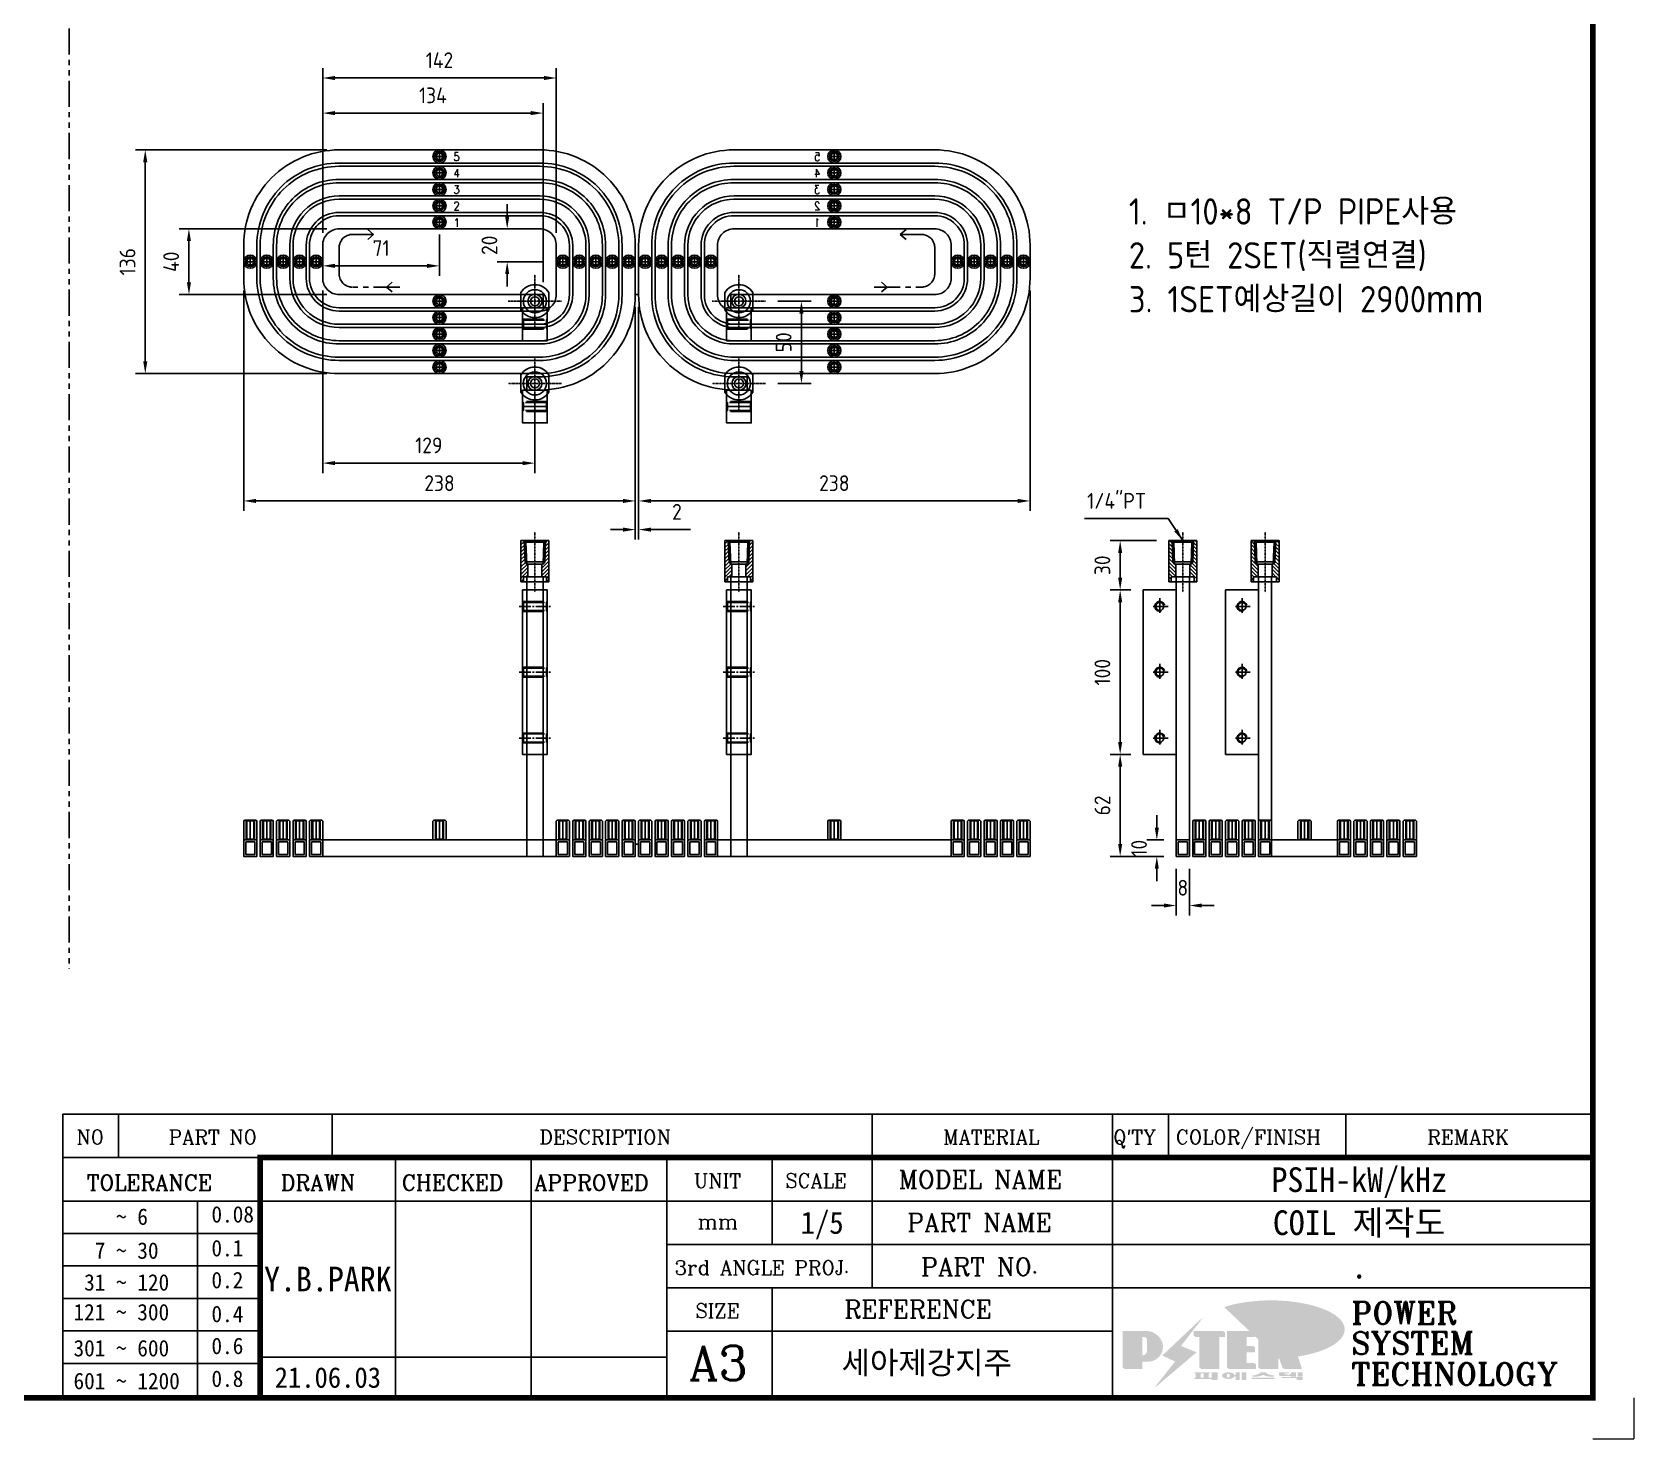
# Model space of a CAD drawing. Header units: millimetres. Extents: x 2584 to 14522, y 0 to 1456.
# Drawn here: x 5869 to 6843, y 0 to 855 of the extents above; entities that cross this region are included whole.
import ezdxf
from ezdxf.enums import TextEntityAlignment as Align

# ---------------------------------------------------------------- set-up
doc = ezdxf.new("R2010")
doc.units = ezdxf.units.MM
for name, pattern in [('CENTER', [50.8, 31.75, -6.35, 6.35, -6.35]), ('CENTER1', [10, 7, -1, 1, -1]), ('CENTER2', [1.125, 0.75, -0.125, 0.125, -0.125]), ('HIDDENX2', [19.05, 12.7, -6.35]), ('PHANTOM2', [31.75, 15.875, -3.175, 3.175, -3.175, 3.175, -3.175])]:
    doc.linetypes.add(name, pattern=pattern)
for name, color, linetype in [('CENTER', 1, 'CENTER'), ('FORMAT-1', 7, 'Continuous'), ('line', 3, 'Continuous'), ('THIN', 3, 'Continuous')]:
    doc.layers.add(name, color=color, linetype=linetype)
doc.styles.add('HAN', font='')
doc.styles.add('RC', font='ROMANC.SHX')
doc.styles.add('ROMANS', font='romans.shx', dxfattribs={"width": 0.9, "bigfont": 'whgtxt.shx'})
doc.styles.add('ROMANT', font='romant')
doc.styles.get("Standard").update_dxf_attribs({"font": 'ISOCP.SHX', "bigfont": 'WHGTXT.SHX'})
doc.styles.get('HAN').set_extended_font_data('GulimChe')
doc.dimstyles.new('PS-3', dxfattribs={"dimscale": 3, "dimtxt": 3.2, "dimasz": 2.5, "dimexe": 2, "dimexo": 2.5, "dimgap": 2, "dimtad": 1, "dimtoh": 1, "dimrnd": 0.05, "dimzin": 12, "dimdsep": 46, "dimtxsty": 'Standard', "dimcen": 0, "dimclrt": 2, "dimazin": 3, "dimtfac": 1, "dimtofl": 0, "dimtmove": 0, "dimatfit": 3, "dimfxl": 0, "dimtolj": 1, "dimtzin": 0, "dimarcsym": 0})

# ---------------------------------------------------------------- blocks, each defined once
blk = doc.blocks.new('new LOGO')
at = {"layer": 'line'}
h = blk.add_hatch(color=253, dxfattribs=at)
edge = h.paths.add_edge_path()
edge.add_ellipse((333.9, 86.4), major_axis=(-165.9, 0), ratio=0.39426, start_angle=111.5127, end_angle=334.469)
edge.add_ellipse((314.1, 81.2), major_axis=(-153.7, 0), ratio=0.40699, start_angle=121.3066, end_angle=327.7437, ccw=False)
edge.add_line((394, 27.8), (394.7, 25.6))
h = blk.add_hatch(color=250, dxfattribs=at)
h.paths.add_polyline_path([(44.5, 69.4), (46.6, 69.4, -0.129793), (52, 68, 0.221832), (43.6, 71.9), (41.5, 71.9), (41.5, 27.9), (43.6, 27.9, 0.02048), (44.5, 28)], flags=17)
h.paths.add_polyline_path([(44.5, 13.9), (57.3, 13.9, 0.72362), (77.1, 73.9, -0.679777), (54.3, 16.4), (41.5, 16.4), (41.5, -0.1), (3, -0.1), (3, -2.6), (44.5, -2.6)])
h.paths.add_polyline_path([(117.9, 14.2), (71.5, -44.4), (77.1, -39.6), (120.8, 15.6), (92, 28.9), (173.3, 106), (177.5, 111.4), (89.1, 27.6)])
h.paths.add_polyline_path([(162.7, 71.9), (162.7, 69.4), (172.5, 69.4), (172.5, 71.9)], flags=17)
h.paths.add_polyline_path([(217.7, 69.4), (230.5, 69.4), (230.5, 80.4), (227.5, 80.4), (227.5, 71.9), (214.7, 71.9), (214.7, -0.1), (175.5, -0.1), (175.5, -2.6), (217.7, -2.6)])
h.paths.add_polyline_path([(297.8, 46.6), (294.8, 46.6), (294.8, 37.4), (276, 37.4), (276, 10.9), (279, 10.9), (279, 34.9), (297.8, 34.9)])
h.paths.add_polyline_path([(300, 8.4), (297, 8.4), (297, -0.1), (237.5, -0.1), (237.5, -2.6), (300, -2.6)])
h.paths.add_polyline_path([(297.8, 80.4), (294.8, 80.4), (294.8, 71.9), (276, 71.9), (276, 49.1), (279, 49.1), (279, 69.4), (297.8, 69.4)])
h.paths.add_polyline_path([(350.2, 80.4), (347.2, 80.4), (347.2, 61.6), (350.2, 63.5)])
h.paths.add_polyline_path([(350.2, 26.7), (347.2, 35.2), (347.2, -0.1), (308.5, -0.1), (308.5, -2.6), (350.2, -2.6)])
h.paths.add_polyline_path([(402.7, 80.4), (396.5, 80.4), (379.6, 66.8), (400.5, -0.1), (361.8, -0.1), (362.7, -2.6), (403.5, -2.6), (382.6, 64.3)])
blk.add_hatch(color=5, dxfattribs=at).paths.add_polyline_path([(166.3, 35), (131, 49), (180.4, 112.7), (92, 28.9), (120.8, 15.6), (74.4, -43)])
h = blk.add_hatch(color=1, dxfattribs=at)
h.paths.add_polyline_path([(41.5, 16.4), (54.3, 16.4, 1), (54.3, 82.9), (0, 82.9), (0, -0.1), (41.5, -0.1)])
h.paths.add_polyline_path([(41.5, 27.9), (41.5, 71.9), (43.6, 71.9, -0.414214), (54.6, 60.9), (54.6, 38.9, -0.414214), (43.6, 27.9)], flags=16)
h.paths.add_polyline_path([(214.7, 71.9), (227.5, 71.9), (227.5, 82.9), (159.7, 82.9), (159.7, 71.9), (172.5, 71.9), (172.5, -0.1), (214.7, -0.1)])
h.paths.add_polyline_path([(276, 37.4), (294.8, 37.4), (294.8, 49.1), (276, 49.1), (276, 71.9), (294.8, 71.9), (294.8, 82.9), (234.5, 82.9), (234.5, -0.1), (297, -0.1), (297, 10.9), (276, 10.9)])
h.paths.add_polyline_path([(347.2, 35.2), (359.7, -0.1), (400.5, -0.1), (379.6, 66.8), (399.7, 82.9), (380.6, 82.9), (347.2, 61.6), (347.2, 82.9), (305.5, 82.9), (305.5, -0.1), (347.2, -0.1)])
h = blk.add_hatch(color=250, dxfattribs=at)
edge = h.paths.add_edge_path()
edge.add_ellipse((237.8, -17.6), major_axis=(-14.3, 0), ratio=0.526336, start_angle=192.2456, end_angle=269.0748)
edge.add_line((238.1, -10.1), (237.6, -10.1))
edge.add_ellipse((237.8, -17.6), major_axis=(-14.3, 0), ratio=0.526336, start_angle=270.9252, end_angle=449.0748)
edge.add_line((237.6, -25.1), (238.1, -25.1))
edge.add_ellipse((237.8, -17.6), major_axis=(-14.3, 0), ratio=0.526336, start_angle=450.9252, end_angle=527.7544)
edge.add_line((251.7, -19.2), (254.1, -19.2))
edge.add_line((254.1, -19.2), (254.1, -27.1))
edge.add_line((254.1, -27.1), (263.1, -27.1))
edge.add_line((263.1, -27.1), (263.1, -10.1))
edge.add_line((263.1, -10.1), (254.1, -10.1))
edge.add_line((254.1, -10.1), (254.1, -16))
edge.add_line((254.1, -16), (251.7, -16))
h.paths.add_polyline_path([(241, -16.4), (241, -18.7, -1), (234.4, -18.7), (234.4, -16.4, -1)], flags=16)
h.paths.add_polyline_path([(278.2, -10.1), (268.1, -10.1), (268.1, -27.1), (278.2, -27.1)])
h.paths.add_polyline_path([(310.3, -10.1), (310.3, -11.1, -0.157169), (289.3, -17.5), (294, -19.9, 0.128407), (316.3, -15.9, 0.128407), (338.6, -19.9), (343.3, -17.5, -0.157169), (322.2, -11.1), (322.2, -10.1)])
h.paths.add_polyline_path([(342.1, -25.1), (342.1, -22.3), (290.4, -22.3), (290.4, -25.1)])
h.paths.add_polyline_path([(352, -10.1), (352, -16.2, 0.414214), (354, -18.2), (378.7, -18.2), (378.7, -19.6), (390.2, -19.6), (390.2, -10.1), (378.7, -10.1), (378.7, -13.6), (374.7, -13.6), (374.7, -15.1), (378.7, -15.1), (378.7, -16.2), (364.7, -16.2), (364.7, -15.1), (371.2, -15.1), (371.2, -13.6), (364.7, -13.6), (364.7, -12.6), (374.7, -12.6), (374.7, -10.1)])
h.paths.add_polyline_path([(393.8, -10.1), (393.8, -19.6), (405, -19.6), (405, -10.1)])
h.paths.add_polyline_path([(405, -27.1), (405, -20.9), (356.8, -20.9), (356.8, -23), (391.8, -23), (391.8, -27.1)])
h.paths.add_polyline_path([(200.4, -10.1), (200.4, -22.3), (193.2, -22.3), (193.2, -12.6), (196.6, -12.6), (196.6, -10.1), (161, -10.1), (161, -12.6), (164.5, -12.6), (164.5, -22.3), (161, -22.3), (161, -25.1), (200.4, -25.1), (200.4, -27.1), (213.9, -27.1), (213.9, -10.1)])
h.paths.add_polyline_path([(182, -12.6), (175.6, -12.6), (175.6, -22.3), (182, -22.3)], flags=17)
blk = doc.blocks.new('format-3')
at = {"color": 180}
for p, q in [((228.5, 39.49), (228.5, 5)), ((228.5, 39.49), (414.5, 39.49)), ((235.29, 39.49), (235.29, 34.21)), ((261.24, 34.21), (261.24, 39.49)), ((326.9, 39.49), (326.9, 34.21)), ((356.11, 39.49), (356.11, 34.21)), ((362.93, 39.49), (362.93, 34.21)), ((384.48, 39.49), (384.48, 34.21)), ((228.5, 34.21), (252.48, 34.21)), ((268.96, 5), (268.96, 34.21)), ((285.45, 5), (285.45, 34.21)), ((301.94, 5), (301.94, 34.21)), ((314.72, 34.21), (314.72, 23.65)), ((326.9, 34.21), (326.9, 18.37)), ((356.11, 34.21), (356.11, 5)), ((228.5, 28.93), (252.48, 28.93)), ((244.89, 5.23), (244.89, 28.93)), ((252.48, 28.93), (414.5, 28.93)), ((228.5, 24.98), (252.48, 24.98)), ((301.94, 23.65), (414.5, 23.65)), ((228.5, 21.03), (252.48, 21.03)), ((301.94, 18.37), (414.5, 18.37)), ((314.72, 18.37), (314.72, 5)), ((228.5, 17.08), (252.48, 17.08)), ((228.5, 13.13), (252.48, 13.13)), ((301.94, 13.09), (356.11, 13.09)), ((252.48, 9.95), (301.94, 9.95)), ((228.5, 9.18), (252.48, 9.18))]:
    blk.add_line(p, q, dxfattribs=at)
at = {"color": 3, "lineweight": 9}
for p in [(419.5, 5), (414.5, 0)]:
    blk.add_line(p, (419.5, 0), dxfattribs=at)
at = {"const_width": 0.7}
blk.add_lwpolyline([(252.48, 5), (252.48, 34.21), (414.5, 34.21)], dxfattribs=at)
at = {"layer": 'FORMAT-1', "const_width": 0.7}
blk.add_lwpolyline([(13, 5), (13, 286.3), (414.5, 286.3), (414.5, 5)], close=True, dxfattribs=at)
at = {"xscale": 0.05400000000000027, "yscale": 0.05400000000000027, "zscale": 0.05400000000000027}
blk.add_blockref('new LOGO', (357.35, 8.65), dxfattribs=at)
at = {"color": 2}
for s, height, style, p in [('NO', 1.742, 'RC', (230.16, 35.83)), ('PART NO', 1.742, 'RC', (241.36, 35.83)), ('DESCRIPTION', 1.7424, 'RC', (286.43, 35.83)), ('MATERIAL', 1.742, 'RC', (335.52, 35.83)), ("Q'TY", 1.742, 'RC', (356.17, 35.83)), ('COLOR/FINISH', 1.7424, 'RC', (363.8, 35.83)), ('REMARK', 1.742, 'RC', (394.37, 35.83)), (' TOLERANCE', 1.9, 'RC', (230.11, 30.22)), ('DRAWN', 1.9, 'RC', (255, 30.22)), ('CHECKED', 1.9, 'RC', (269.71, 30.22)), ('APPROVED', 1.9, 'RC', (285.8, 30.22)), ('UNIT', 1.742, 'RC', (305.19, 30.55)), ('SCALE', 1.742, 'RC', (316.32, 30.55)), ('MODEL NAME', 2.178, 'RC', (330.12, 30.46)), ('    ~ 6', 2, 'HAN', (229.8, 26.03)), ('0.08', 2, 'HAN', (246.57, 26.31)), ('PART NAME', 2.178, 'RC', (331.17, 25.24)), ('mm', 1.742, 'RC', (305.67, 25.56)), ('  7 ~ 30', 2, 'HAN', (229.8, 21.91)), ('0.1', 2, 'HAN', (246.57, 22.2)), ('3rd ANGLE PROJ.', 1.7424, 'RC', (302.87, 19.97)), ('PART NO.', 2.178, 'RC', (332.84, 19.85)), (' 31 ~ 120', 2, 'HAN', (229.8, 18.04)), ('0.2', 2, 'HAN', (246.57, 18.32)), ('121 ~ 300', 2, 'HAN', (229.8, 14.42)), ('0.4', 2, 'HAN', (246.57, 14.2)), ('SIZE', 1.742, 'RC', (305.39, 14.71)), ('REFERENCE', 2.178, 'RC', (323.52, 14.69)), ('301 ~ 600', 2, 'HAN', (229.8, 10.04)), ('0.6', 2, 'HAN', (246.57, 10.32)), ('601 ~ 1200', 2, 'HAN', (229.8, 6.05)), ('0.8', 2, 'HAN', (246.57, 6.33))]:
    blk.add_text(s, height=height, dxfattribs=dict(at, style=style)).set_placement(p)
at = {"style": 'ROMANT'}
for s, p in [('POWER', (385.15, 13.96)), ('SYSTEM', (385.15, 10.31)), ('TECHNOLOGY', (385.15, 6.56))]:
    blk.add_text(s, height=2.7, dxfattribs=at).set_placement(p)
at = {"color": 2, "lineweight": 25, "style": 'RC'}
blk.add_text('A3', height=4.182, dxfattribs=at).set_placement((304.61, 7.14))
at = {"style": 'HAN'}
for tag, height, p in [('MODEL-NAME', 3, (386.1, 31.53)), ('SCALE', 2.7, (320.81, 26.29)), ('PART-NAME', 3, (386.1, 26.29)), ('PART-NO', 3, (386.1, 21.01)), ('DRA-BY', 3, (260.72, 19.44)), ('CH-BY', 3, (277.21, 19.44)), ('APP-BY', 3, (293.7, 19.44)), ('관련업체', 3, (333.52, 9.26)), ('DRA-DATE', 2.5, (260.72, 7.47)), ('CH-DATE', 2.5, (277.21, 7.47)), ('APP-DATE', 2.5, (293.7, 7.47))]:
    blk.add_attdef(tag, text='', height=height, dxfattribs=at).set_placement(p, align=Align.MIDDLE_CENTER)
blk = doc.blocks.new('A$C35D2285B')
at = {"color": 1, "linetype": 'CENTER1'}
for p, q in [((111, 64), (119, 64)), ((115, 68), (115, 60)), ((111, 54), (119, 54)), ((115, 58), (115, 50)), ((111, 44), (119, 44)), ((115, 48), (115, 40)), ((111, 34), (119, 34)), ((115, 38), (115, 30)), ((111, 24), (119, 24)), ((115, 28), (115, 20)), ((-4, 0), (4, 0)), ((0, 4), (0, -4)), ((6, 0), (14, 0)), ((10, 4), (10, -4)), ((16, 0), (24, 0)), ((20, 4), (20, -4)), ((26, 0), (34, 0)), ((30, 4), (30, -4)), ((36, 0), (44, 0)), ((40, 4), (40, -4)), ((186, 0), (194, 0)), ((190, 4), (190, -4)), ((196, 0), (204, 0)), ((200, 4), (200, -4)), ((206, 0), (214, 0)), ((210, 4), (210, -4)), ((216, 0), (224, 0)), ((220, 4), (220, -4)), ((226, 0), (234, 0)), ((230, 4), (230, -4)), ((111, -24), (119, -24)), ((115, -20), (115, -28)), ((111, -34), (119, -34)), ((115, -30), (115, -38)), ((111, -44), (119, -44)), ((115, -40), (115, -48)), ((111, -54), (119, -54)), ((115, -50), (115, -58)), ((111, -64), (119, -64)), ((115, -60), (115, -68))]:
    blk.add_line(p, q, dxfattribs=at)
at = {"color": 1}
blk.add_lwpolyline([(176, -48, 0.414214), (204, -20), (204, 10, 0.414214), (176, 38), (54, 38, 0.414214), (26, 10), (26, -10, 0.414214), (54, -38), (176, -38, 0.414214), (194, -20), (194, 10, 0.414214), (176, 28), (54, 28, 0.414214), (36, 10), (36, -10, 0.414214), (54, -28), (178, -28), (178, -20), (54, -20, -0.414214), (44, -10), (44, 10, -0.414214), (54, 20), (176, 20, -0.414214), (186, 10), (186, -20, -0.414214), (176, -30), (54, -30, -0.414214), (34, -10), (34, 10, -0.414214), (54, 30), (176, 30, -0.414214), (196, 10), (196, -20, -0.414214), (176, -40), (54, -40, -0.414214), (24, -10), (24, 10, -0.414214), (54, 40), (176, 40, -0.414214), (206, 10), (206, -20, -0.414214), (176, -50), (54, -50, -0.414214), (14, -10), (14, 10, -0.414214), (54, 50), (176, 50, -0.414214), (216, 10), (216, -20, -0.414214), (176, -60), (54, -60, -0.414214), (4, -10), (4, 10, -0.414214), (54, 60), (176, 60, -0.414214), (226, 10), (226, -20, -0.414214), (176, -70), (168, -70), (168, -78), (176, -78, 0.414214), (234, -20), (234, 10, 0.414214), (176, 68), (54, 68, 0.414214), (-4, 10), (-4, -10, 0.414214), (54, -68), (176, -68, 0.414214), (224, -20), (224, 10, 0.414214), (176, 58), (54, 58, 0.414214), (6, 10), (6, -10, 0.414214), (54, -58), (176, -58, 0.414214), (214, -20), (214, 10, 0.414214), (176, 48), (54, 48, 0.414214), (16, 10), (16, -10, 0.414214), (54, -48)], format="xyb", close=True, dxfattribs=at)
for centre, radius in [((115, 64), 4), ((115, 64), 3), ((115, 54), 4), ((115, 54), 3), ((115, 44), 4), ((115, 44), 3), ((115, 34), 4), ((115, 34), 3), ((115, 24), 4), ((115, 24), 3), ((0, 0), 4), ((0, 0), 3), ((10, 0), 4), ((10, 0), 3), ((20, 0), 4), ((20, 0), 3), ((30, 0), 4), ((30, 0), 3), ((40, 0), 4), ((40, 0), 3), ((190, 0), 4), ((190, 0), 3), ((200, 0), 4), ((200, 0), 3), ((210, 0), 4), ((210, 0), 3), ((220, 0), 4), ((220, 0), 3), ((230, 0), 4), ((230, 0), 3), ((115, -24), 4), ((115, -24), 3), ((173, -24), 2.75), ((115, -34), 4), ((115, -34), 3), ((115, -44), 4), ((115, -44), 3), ((115, -54), 4), ((115, -54), 3), ((115, -64), 4), ((115, -64), 3), ((173, -74), 2.75)]:
    blk.add_circle(centre, radius, dxfattribs=at)
for centre in [(115, 64), (115, 54), (115, 44), (115, 34), (115, 24), (0, 0), (10, 0), (20, 0), (30, 0), (40, 0), (190, 0), (200, 0), (210, 0), (220, 0), (230, 0), (115, -24), (115, -34), (115, -44), (115, -54), (115, -64)]:
    blk.add_circle(centre, 2.07)
at = {"layer": 'THIN'}
for centre in [(115, 64), (115, 54), (115, 44), (115, 34), (115, 24), (0, 0), (10, 0), (20, 0), (30, 0), (40, 0), (190, 0), (200, 0), (210, 0), (220, 0), (230, 0), (115, -24), (115, -34), (115, -44), (115, -54), (115, -64)]:
    blk.add_arc(centre, 2.5, 255, 165, dxfattribs=at)
at = {"color": 2, "char_height": 5, "attachment_point": 5, "style": 'ROMANS'}
for s, insert in [('\\A1;5', (125.39, 63.86)), ('\\A1;4', (125.39, 53.86)), ('\\A1;3', (125.39, 43.86)), ('\\A1;2', (125.39, 33.86)), ('\\A1;1', (125.47, 23.72))]:
    blk.add_mtext(s, dxfattribs=dict(at, insert=insert))
blk = doc.blocks.new('A$C00D83928')
for p, q in [((-2.07, 11.57), (-2.07, 0.43)), ((2.07, 11.57), (2.07, 0.43))]:
    blk.add_line(p, q)
at = {"color": 1}
blk.add_lwpolyline([(-3.5, 0), (3.5, 0), (4, 0.5), (4, 11.5), (3.5, 12), (-3.5, 12), (-4, 11.5), (-4, 0.5)], close=True, dxfattribs=at)
for points in [[(-2.5, 12), (-2.07, 11.57), (2.07, 11.57), (2.5, 12)], [(-2.5, 0), (-2.07, 0.43), (2.07, 0.43), (2.5, 0)]]:
    blk.add_lwpolyline(points)
at = {"layer": 'CENTER'}
blk.add_line((0, 12), (0, 0), dxfattribs=at)
at = {"layer": 'THIN'}
for p, q in [((-2.5, 12), (-2.5, 0)), ((2.5, 12), (2.5, 0))]:
    blk.add_line(p, q, dxfattribs=at)
blk = doc.blocks.new('A$C5EDA54B7')
at = {"color": 1, "linetype": 'CENTER2', "ltscale": 0.5}
for p, q in [((0, 16.22), (0, -16.22)), ((16.22, 0), (-16.22, 0))]:
    blk.add_line(p, q, dxfattribs=at)
at = {"color": 1}
for p, q in [((-8.5, 5.27), (-8.5, -5.27)), ((8.5, 5.27), (8.5, -5.27))]:
    blk.add_line(p, q, dxfattribs=at)
for radius in [7, 4.25]:
    blk.add_circle((0, 0), radius, dxfattribs=at)
for start, end in [(31.78833, 148.21167), (211.78833, 328.21167)]:
    blk.add_arc((0, 0), 10, start, end, dxfattribs=at)
blk = doc.blocks.new('A$C47C90B0B')
at = {"color": 2, "linetype": 'HIDDENX2'}
for p, q in [((-12.5, -2), (2.5, -2)), ((-12.5, -8), (2.5, -8)), ((-11.96, -2.54), (1.96, -2.54)), ((-11.96, -7.46), (1.96, -7.46))]:
    blk.add_line(p, q, dxfattribs=at)
at = {"color": 1}
blk.add_lwpolyline([(-12.5, -15), (2.5, -15), (2.5, 5), (-12.5, 5)], close=True, dxfattribs=at)
at = {"color": 2, "linetype": 'HIDDENX2'}
for points in [[(-12.5, -8), (-11.96, -7.46), (-11.96, -2.54), (-12.5, -2)], [(2.5, -8), (1.96, -7.46), (1.96, -2.54), (2.5, -2)]]:
    blk.add_lwpolyline(points, dxfattribs=at)
at = {"layer": 'CENTER'}
blk.add_line((-12.5, -5), (2.5, -5), dxfattribs=at)
blk = doc.blocks.new('A$C68454DD2')
at = {"rotation": 180}
blk.add_blockref('A$C5EDA54B7', (0, 0), dxfattribs=at)
at = {"xscale": -1, "rotation": 180}
blk.add_blockref('A$C47C90B0B', (5, -19), dxfattribs=at)
blk = doc.blocks.new('A$C0ECC1165')
h = blk.add_hatch()
h.set_pattern_fill('ANSI31', color=256, scale=0.5, style=0)
h.set_pattern_definition([(45, (-7219.687, 2275.788), (-1.122532, 1.122532), [])])
h.paths.add_polyline_path([(4.25, 0), (7, 0), (7, -3), (8.5, -3), (8.5, 22), (6.5, 22), (6, 9), (5, 7.78), (4.25, 7.78)])
h.paths.add_polyline_path([(-8.5, -3), (-7, -3), (-7, 0), (-4.25, 0), (-4.25, 7.78), (-5, 7.78), (-6, 9), (-6.5, 22), (-8.5, 22)])
at = {"color": 1}
for p, q in [((-8.5, 22), (-8.5, -3)), ((8.5, 22), (-8.5, 22)), ((8.5, -3), (8.5, 22)), ((-7, 0), (7, 0)), ((-4.25, 7.78), (-4.25, 0)), ((4.25, 7.78), (4.25, 0)), ((7, 0), (7, -3)), ((-8.5, -3), (8.5, -3)), ((-7, 0), (-7, -3))]:
    blk.add_line(p, q, dxfattribs=at)
at = {"color": 3}
for p, q in [((-5.43, 21), (-6.5, 22)), ((-5.43, 21), (-5, 7.78)), ((5.43, 21), (5, 7.78)), ((5.43, 21), (6.5, 22))]:
    blk.add_line(p, q, dxfattribs=at)
for p, q in [((-6.5, 22), (-6, 9)), ((6.5, 22), (-6.5, 22)), ((6.47, 21), (-6.47, 21)), ((6.5, 22), (6, 9)), ((-5, 7.78), (-6, 9)), ((-6, 9), (6, 9)), ((5, 7.78), (-5, 7.78)), ((5, 7.78), (6, 9))]:
    blk.add_line(p, q)
at = {"color": 1, "linetype": 'CENTER2', "ltscale": 0.5}
blk.add_line((0, 27.21), (0, -9.29), dxfattribs=at)
blk = doc.blocks.new('A$C30596C1C')
at = {"color": 1, "linetype": 'CENTER1'}
for p, q in [((5, 90), (15, 90)), ((10, 95), (10, 85)), ((5, 50), (15, 50)), ((10, 55), (10, 45)), ((5, 10), (15, 10)), ((10, 15), (10, 5))]:
    blk.add_line(p, q, dxfattribs=at)
at = {"color": 1}
blk.add_lwpolyline([(0, 100), (20, 100), (20, 0), (0, 0)], close=True, dxfattribs=at)
for centre in [(10, 90), (10, 50), (10, 10)]:
    blk.add_circle(centre, 2.46)
at = {"layer": 'THIN'}
for centre in [(10, 90), (10, 50), (10, 10)]:
    blk.add_arc(centre, 3, 255, 165, dxfattribs=at)
blk = doc.blocks.new('A$C311866D1')
at = {"color": 1}
blk.add_line((4, -22), (4, -192), dxfattribs=at)
for points in [[(-4, -192), (-4, -22)], [(4, -22), (-4, -22)]]:
    blk.add_lwpolyline(points, dxfattribs=at)
at = {"xscale": -1}
for name, p in [('A$C0ECC1165', (0, -22)), ('A$C30596C1C', (-4, -130))]:
    blk.add_blockref(name, p, dxfattribs=at)
blk = doc.blocks.new('A$C6FB36354')
at = {"color": 1, "linetype": 'CENTER1'}
for p, q in [((-4.5, 90), (14.5, 90)), ((-4.5, 50), (14.5, 50)), ((-4.5, 10), (14.5, 10))]:
    blk.add_line(p, q, dxfattribs=at)
at = {"color": 2, "linetype": 'HIDDENX2'}
for p, q in [((-2.5, 93), (12.5, 93)), ((-1.96, 92.46), (11.96, 92.46)), ((-2.5, 87), (12.5, 87)), ((-1.96, 87.54), (11.96, 87.54)), ((-2.5, 53), (12.5, 53)), ((-1.96, 52.46), (11.96, 52.46)), ((-2.5, 47), (12.5, 47)), ((-1.96, 47.54), (11.96, 47.54)), ((-2.5, 13), (12.5, 13)), ((-1.96, 12.46), (11.96, 12.46)), ((-2.5, 7), (12.5, 7)), ((-1.96, 7.54), (11.96, 7.54))]:
    blk.add_line(p, q, dxfattribs=at)
at = {"color": 1}
blk.add_lwpolyline([(-2.5, 0), (12.5, 0), (12.5, 100), (-2.5, 100)], close=True, dxfattribs=at)
at = {"color": 2, "linetype": 'HIDDENX2'}
for points in [[(-2.5, 87), (-1.96, 87.54), (-1.96, 92.46), (-2.5, 93)], [(12.5, 87), (11.96, 87.54), (11.96, 92.46), (12.5, 93)], [(-2.5, 47), (-1.96, 47.54), (-1.96, 52.46), (-2.5, 53)], [(12.5, 47), (11.96, 47.54), (11.96, 52.46), (12.5, 53)], [(-2.5, 7), (-1.96, 7.54), (-1.96, 12.46), (-2.5, 13)], [(12.5, 7), (11.96, 7.54), (11.96, 12.46), (12.5, 13)]]:
    blk.add_lwpolyline(points, dxfattribs=at)
blk = doc.blocks.new('A$C642F38A8')
at = {"color": 1}
blk.add_lwpolyline([(-5, -182), (-5, -22), (5, -22), (5, -182)], dxfattribs=at)
for name, p in [('A$C0ECC1165', (0, -22)), ('A$C6FB36354', (-5, -130))]:
    blk.add_blockref(name, p)
blk = doc.blocks.new('*D368')
at = {"color": 0, "lineweight": -2}
for p, q in [((6048.37, 735.67), (5958.57, 735.67)), ((5964.57, 703.17), (5964.57, 728.17)), ((6048.37, 695.67), (5958.57, 695.67))]:
    blk.add_line(p, q, dxfattribs=at)
at = {"color": 0}
for points in [[(5963.32, 728.17), (5965.82, 728.17), (5964.57, 735.67)], [(5963.32, 703.17), (5965.82, 703.17), (5964.57, 695.67)]]:
    blk.add_solid(points, dxfattribs=at)
at = {"layer": 'Defpoints', "color": 0}
for p in [(5964.57, 735.67), (6055.87, 735.67, 0), (6055.87, 695.67, 0)]:
    blk.add_point(p, dxfattribs=at)
at = {"color": 2, "insert": (5953.77, 715.67), "char_height": 9.6, "attachment_point": 5, "rotation": 90}
blk.add_mtext('\\A1;40', dxfattribs=at)
blk = doc.blocks.new('*D369')
at = {"color": 0, "lineweight": -2}
for p, q in [((6045.87, 733.17), (6045.87, 812.02)), ((6179.87, 703.17), (6179.87, 812.02)), ((6053.37, 806.02), (6172.37, 806.02))]:
    blk.add_line(p, q, dxfattribs=at)
at = {"color": 0}
for points in [[(6053.37, 807.27), (6053.37, 804.77), (6045.87, 806.02)], [(6172.37, 807.27), (6172.37, 804.77), (6179.87, 806.02)]]:
    blk.add_solid(points, dxfattribs=at)
at = {"layer": 'Defpoints', "color": 0}
for p in [(6179.87, 806.02), (6045.87, 725.67, 0), (6179.87, 695.67, 0)]:
    blk.add_point(p, dxfattribs=at)
at = {"color": 2, "insert": (6112.87, 816.82), "char_height": 9.6, "attachment_point": 5}
blk.add_mtext('\\A1;134', dxfattribs=at)
blk = doc.blocks.new('*D370')
at = {"color": 0, "lineweight": -2}
for p, q in [((5997.87, 698.17), (5997.87, 564.24)), ((6235.87, 688.17), (6235.87, 564.24)), ((6005.37, 570.24), (6228.37, 570.24))]:
    blk.add_line(p, q, dxfattribs=at)
at = {"color": 0}
for points in [[(6005.37, 571.49), (6005.37, 568.99), (5997.87, 570.24)], [(6228.37, 571.49), (6228.37, 568.99), (6235.87, 570.24)]]:
    blk.add_solid(points, dxfattribs=at)
at = {"layer": 'Defpoints', "color": 0}
for p in [(5997.87, 705.67, 0), (6235.87, 695.67, 0), (6235.87, 570.24)]:
    blk.add_point(p, dxfattribs=at)
at = {"color": 2, "insert": (6116.87, 581.04), "char_height": 9.6, "attachment_point": 5}
blk.add_mtext('\\A1;238', dxfattribs=at)
blk = doc.blocks.new('*D371')
at = {"color": 0, "lineweight": -2}
for p, q in [((6235.87, 688.17), (6235.87, 546.82)), ((6237.87, 688.17), (6237.87, 546.82)), ((6228.37, 552.82), (6220.87, 552.82)), ((6245.37, 552.82), (6269.53, 552.82))]:
    blk.add_line(p, q, dxfattribs=at)
at = {"color": 0}
for points in [[(6228.37, 554.07), (6228.37, 551.57), (6235.87, 552.82)], [(6245.37, 554.07), (6245.37, 551.57), (6237.87, 552.82)]]:
    blk.add_solid(points, dxfattribs=at)
at = {"layer": 'Defpoints', "color": 0}
for p in [(6235.87, 695.67, 0), (6237.87, 695.67, 0), (6237.87, 552.82)]:
    blk.add_point(p, dxfattribs=at)
at = {"color": 2, "insert": (6261.2, 563.62), "char_height": 9.6, "attachment_point": 5}
blk.add_mtext('\\A1;2', dxfattribs=at)
blk = doc.blocks.new('*D373')
at = {"color": 0, "lineweight": -2}
for p, q in [((6116.87, 732.17), (6116.87, 707.17)), ((6053.37, 713.17), (6109.37, 713.17)), ((6045.87, 708.17), (6045.87, 707.17))]:
    blk.add_line(p, q, dxfattribs=at)
at = {"color": 0}
for points in [[(6053.37, 714.42), (6053.37, 711.92), (6045.87, 713.17)], [(6109.37, 714.42), (6109.37, 711.92), (6116.87, 713.17)]]:
    blk.add_solid(points, dxfattribs=at)
at = {"layer": 'Defpoints', "color": 0}
for p in [(6116.87, 739.67, 0), (6045.87, 715.67, 0), (6116.87, 713.17)]:
    blk.add_point(p, dxfattribs=at)
at = {"color": 2, "insert": (6081.37, 723.97), "char_height": 9.6, "attachment_point": 5}
blk.add_mtext('\\A1;71', dxfattribs=at)
blk = doc.blocks.new('*D374')
at = {"color": 0, "lineweight": -2}
for p, q in [((6158.02, 743.17), (6158.02, 750.67)), ((6164.2, 735.67), (6152.02, 735.67)), ((6180.37, 715.67), (6152.02, 715.67)), ((6158.02, 708.17), (6158.02, 700.67))]:
    blk.add_line(p, q, dxfattribs=at)
at = {"color": 0}
for points in [[(6156.77, 743.17), (6159.27, 743.17), (6158.02, 735.67)], [(6156.77, 708.17), (6159.27, 708.17), (6158.02, 715.67)]]:
    blk.add_solid(points, dxfattribs=at)
at = {"layer": 'Defpoints', "color": 0}
for p in [(6158.02, 735.67), (6171.7, 735.67, 0), (6187.87, 715.67, 0)]:
    blk.add_point(p, dxfattribs=at)
at = {"color": 2, "insert": (6147.22, 725.67), "char_height": 9.6, "attachment_point": 5, "rotation": 90}
blk.add_mtext('\\A1;20', dxfattribs=at)
blk = doc.blocks.new('*D375')
at = {"color": 0, "lineweight": -2}
for p, q in [((6048.37, 783.67), (5932.03, 783.67)), ((5938.03, 655.17), (5938.03, 776.17)), ((6048.37, 647.67), (5932.03, 647.67))]:
    blk.add_line(p, q, dxfattribs=at)
at = {"color": 0}
for points in [[(5936.78, 776.17), (5939.28, 776.17), (5938.03, 783.67)], [(5936.78, 655.17), (5939.28, 655.17), (5938.03, 647.67)]]:
    blk.add_solid(points, dxfattribs=at)
at = {"layer": 'Defpoints', "color": 0}
for p in [(5938.03, 783.67), (6055.87, 783.67, 0), (6055.87, 647.67, 0)]:
    blk.add_point(p, dxfattribs=at)
at = {"color": 2, "insert": (5927.23, 715.67), "char_height": 9.6, "attachment_point": 5, "rotation": 90}
blk.add_mtext('\\A1;136', dxfattribs=at)
blk = doc.blocks.new('*D376')
at = {"color": 0, "lineweight": -2}
for p, q in [((6045.87, 698.17), (6045.87, 587.23)), ((6174.87, 634.17), (6174.87, 587.23)), ((6053.37, 593.23), (6167.37, 593.23))]:
    blk.add_line(p, q, dxfattribs=at)
at = {"color": 0}
for points in [[(6053.37, 594.48), (6053.37, 591.98), (6045.87, 593.23)], [(6167.37, 594.48), (6167.37, 591.98), (6174.87, 593.23)]]:
    blk.add_solid(points, dxfattribs=at)
at = {"layer": 'Defpoints', "color": 0}
for p in [(6045.87, 705.67, 0), (6174.87, 641.67, 0), (6174.87, 593.23)]:
    blk.add_point(p, dxfattribs=at)
at = {"color": 2, "insert": (6110.37, 604.03), "char_height": 9.6, "attachment_point": 5}
blk.add_mtext('\\A1;129', dxfattribs=at)
blk = doc.blocks.new('*D377')
at = {"color": 0, "lineweight": -2}
for p, q in [((6537.19, 416.13), (6524.61, 416.13)), ((6530.61, 361.63), (6530.61, 408.63)), ((6557.19, 354.13), (6524.61, 354.13))]:
    blk.add_line(p, q, dxfattribs=at)
at = {"color": 0}
for points in [[(6529.36, 408.63), (6531.86, 408.63), (6530.61, 416.13)], [(6529.36, 361.63), (6531.86, 361.63), (6530.61, 354.13)]]:
    blk.add_solid(points, dxfattribs=at)
at = {"layer": 'Defpoints', "color": 0}
for p in [(6530.61, 416.13), (6544.69, 416.13, 0), (6564.69, 354.13, 0)]:
    blk.add_point(p, dxfattribs=at)
at = {"color": 2, "insert": (6519.81, 385.13), "char_height": 9.6, "attachment_point": 5, "rotation": 90}
blk.add_mtext('\\A1;62', dxfattribs=at)
blk = doc.blocks.new('*D378')
at = {"color": 0, "lineweight": -2}
for p, q in [((6537.19, 516.13), (6524.61, 516.13)), ((6530.61, 423.63), (6530.61, 508.63)), ((6537.19, 416.13), (6524.61, 416.13))]:
    blk.add_line(p, q, dxfattribs=at)
at = {"color": 0}
for points in [[(6529.36, 508.63), (6531.86, 508.63), (6530.61, 516.13)], [(6529.36, 423.63), (6531.86, 423.63), (6530.61, 416.13)]]:
    blk.add_solid(points, dxfattribs=at)
at = {"layer": 'Defpoints', "color": 0}
for p in [(6530.61, 516.13), (6544.69, 516.13, 0), (6544.69, 416.13, 0)]:
    blk.add_point(p, dxfattribs=at)
at = {"color": 2, "insert": (6519.81, 466.13), "char_height": 9.6, "attachment_point": 5, "rotation": 90}
blk.add_mtext('\\A1;100', dxfattribs=at)
blk = doc.blocks.new('*D379')
at = {"color": 0, "lineweight": -2}
for p, q in [((6552.69, 546.13), (6524.61, 546.13)), ((6530.61, 523.63), (6530.61, 538.63)), ((6537.19, 516.13), (6524.61, 516.13))]:
    blk.add_line(p, q, dxfattribs=at)
at = {"color": 0}
for points in [[(6529.36, 538.63), (6531.86, 538.63), (6530.61, 546.13)], [(6529.36, 523.63), (6531.86, 523.63), (6530.61, 516.13)]]:
    blk.add_solid(points, dxfattribs=at)
at = {"layer": 'Defpoints', "color": 0}
for p in [(6530.61, 546.13), (6560.19, 546.13, 0), (6544.69, 516.13, 0)]:
    blk.add_point(p, dxfattribs=at)
at = {"color": 2, "insert": (6519.81, 531.13), "char_height": 9.6, "attachment_point": 5, "rotation": 90}
blk.add_mtext('\\A1;30', dxfattribs=at)
blk = doc.blocks.new('*D380')
at = {"color": 0, "lineweight": -2}
for p, q in [((6564.69, 346.63), (6564.69, 318.29)), ((6572.69, 346.63), (6572.69, 318.29)), ((6557.19, 324.29), (6549.69, 324.29)), ((6580.19, 324.29), (6587.69, 324.29))]:
    blk.add_line(p, q, dxfattribs=at)
at = {"color": 0}
for points in [[(6557.19, 325.54), (6557.19, 323.04), (6564.69, 324.29)], [(6580.19, 325.54), (6580.19, 323.04), (6572.69, 324.29)]]:
    blk.add_solid(points, dxfattribs=at)
at = {"layer": 'Defpoints', "color": 0}
for p in [(6564.69, 354.13, 0), (6572.69, 354.13, 0), (6572.69, 324.29)]:
    blk.add_point(p, dxfattribs=at)
at = {"color": 2, "insert": (6568.69, 335.09), "char_height": 9.6, "attachment_point": 5}
blk.add_mtext('\\A1;8', dxfattribs=at)
blk = doc.blocks.new('*D381')
at = {"color": 0, "lineweight": -2}
for p, q in [((6552.88, 371.63), (6552.88, 379.13)), ((6557.19, 364.13), (6546.88, 364.13)), ((6557.19, 354.13), (6546.88, 354.13)), ((6552.88, 346.63), (6552.88, 339.13))]:
    blk.add_line(p, q, dxfattribs=at)
at = {"color": 0}
for points in [[(6551.63, 371.63), (6554.13, 371.63), (6552.88, 364.13)], [(6551.63, 346.63), (6554.13, 346.63), (6552.88, 354.13)]]:
    blk.add_solid(points, dxfattribs=at)
at = {"layer": 'Defpoints', "color": 0}
for p in [(6552.88, 364.13), (6564.69, 364.13, 0), (6564.69, 354.13, 0)]:
    blk.add_point(p, dxfattribs=at)
at = {"color": 2, "insert": (6542.08, 359.13), "char_height": 9.6, "attachment_point": 5, "rotation": 90}
blk.add_mtext('\\A1;10', dxfattribs=at)
blk = doc.blocks.new('*D382')
at = {"color": 0, "lineweight": -2}
for p, q in [((6322.59, 691.67), (6342.87, 691.67)), ((6336.87, 649.17), (6336.87, 684.17)), ((6322.59, 641.67), (6342.87, 641.67))]:
    blk.add_line(p, q, dxfattribs=at)
at = {"color": 0}
for points in [[(6335.62, 684.17), (6338.12, 684.17), (6336.87, 691.67)], [(6335.62, 649.17), (6338.12, 649.17), (6336.87, 641.67)]]:
    blk.add_solid(points, dxfattribs=at)
at = {"layer": 'Defpoints', "color": 0}
for p in [(6315.09, 691.67, 0), (6336.87, 691.67), (6315.09, 641.67, 0)]:
    blk.add_point(p, dxfattribs=at)
at = {"color": 2, "insert": (6326.07, 666.67), "char_height": 9.6, "attachment_point": 5, "rotation": 90}
blk.add_mtext('\\A1;50', dxfattribs=at)
blk = doc.blocks.new('*D383')
at = {"color": 0, "lineweight": -2}
for p, q in [((6045.87, 733.17), (6045.87, 833.37)), ((6187.87, 733.17), (6187.87, 833.37)), ((6053.37, 827.37), (6180.37, 827.37))]:
    blk.add_line(p, q, dxfattribs=at)
at = {"color": 0}
for points in [[(6053.37, 828.62), (6053.37, 826.12), (6045.87, 827.37)], [(6180.37, 828.62), (6180.37, 826.12), (6187.87, 827.37)]]:
    blk.add_solid(points, dxfattribs=at)
at = {"layer": 'Defpoints', "color": 0}
for p in [(6187.87, 827.37), (6045.87, 725.67, 0), (6187.87, 725.67, 0)]:
    blk.add_point(p, dxfattribs=at)
at = {"color": 2, "insert": (6116.87, 838.17), "char_height": 9.6, "attachment_point": 5}
blk.add_mtext('\\A1;142', dxfattribs=at)
blk = doc.blocks.new('*D384')
at = {"color": 0, "lineweight": -2}
for p, q in [((6475.87, 698.17), (6475.87, 564.24)), ((6237.87, 688.17), (6237.87, 564.24)), ((6245.37, 570.24), (6468.37, 570.24))]:
    blk.add_line(p, q, dxfattribs=at)
at = {"color": 0}
for points in [[(6245.37, 571.49), (6245.37, 568.99), (6237.87, 570.24)], [(6468.37, 571.49), (6468.37, 568.99), (6475.87, 570.24)]]:
    blk.add_solid(points, dxfattribs=at)
at = {"layer": 'Defpoints', "color": 0}
for p in [(6475.87, 705.67, 0), (6237.87, 695.67, 0), (6475.87, 570.24)]:
    blk.add_point(p, dxfattribs=at)
at = {"color": 2, "insert": (6356.87, 581.04), "char_height": 9.6, "attachment_point": 5}
blk.add_mtext('\\A1;238', dxfattribs=at)

msp = doc.modelspace()

# ---------------------------------------------------------------- linework, layer by layer
at = {"color": 6, "linetype": 'PHANTOM2'}
for p, q in [((5891.717, 1333.691), (5891.717, 285.849)), ((6063.867, 732.239, 0), (6076.784, 732.239, 0)), ((6073.267, 735.206, 0), (6076.784, 732.239, 0)), ((6073.267, 729.273, 0), (6076.784, 732.239, 0)), ((6400.466, 735.206, 0), (6396.949, 732.239, 0)), ((6409.867, 732.239, 0), (6396.949, 732.239, 0)), ((6400.466, 729.273, 0), (6396.949, 732.239, 0)), ((6055.867, 708.239, 0), (6055.867, 724.239, 0)), ((6417.867, 708.239, 0), (6417.867, 724.239, 0)), ((6088.191, 703.206, 0), (6084.674, 700.239, 0)), ((6385.542, 703.206, 0), (6389.059, 700.239, 0)), ((6092.674, 700.239, 0), (6063.867, 700.239, 0)), ((6088.191, 697.273, 0), (6084.674, 700.239, 0)), ((6381.059, 700.239, 0), (6409.867, 700.239, 0)), ((6385.542, 697.273, 0), (6389.059, 700.239, 0))]:
    msp.add_line(p, q, dxfattribs=at)
for p, q in [((6237.867, 695.67, 0), (6235.867, 695.67, 0)), ((6235.867, 361.6, 0), (6237.867, 361.6, 0))]:
    msp.add_line(p, q)
at = {"color": 1}
for p, q in [((6045.867, 364.127, 0), (6187.867, 364.127, 0)), ((6169.867, 364.127, 0), (6169.867, 354.127, 0)), ((6179.867, 364.127, 0), (6179.867, 354.127, 0)), ((6285.867, 364.127, 0), (6427.867, 364.127, 0)), ((6293.867, 364.127, 0), (6293.867, 354.127, 0)), ((6303.867, 364.127, 0), (6303.867, 354.127, 0)), ((6622.687, 364.127, 0), (6662.687, 364.127, 0)), ((6045.867, 354.127, 0), (6187.867, 354.127, 0)), ((6427.867, 354.127, 0), (6285.867, 354.127, 0)), ((6662.687, 354.127, 0), (6622.687, 354.127, 0))]:
    msp.add_line(p, q, dxfattribs=at)
at = {"color": 1, "elevation": 0}
for points in [[(5997.867, 364.127), (6005.867, 364.127), (6005.867, 354.127), (5997.867, 354.127)], [(5999.067, 362.927), (6004.667, 362.927), (6004.667, 355.327), (5999.067, 355.327)], [(6007.867, 364.127), (6015.867, 364.127), (6015.867, 354.127), (6007.867, 354.127)], [(6009.067, 362.927), (6014.667, 362.927), (6014.667, 355.327), (6009.067, 355.327)], [(6017.867, 364.127), (6025.867, 364.127), (6025.867, 354.127), (6017.867, 354.127)], [(6019.067, 362.927), (6024.667, 362.927), (6024.667, 355.327), (6019.067, 355.327)], [(6027.867, 364.127), (6035.867, 364.127), (6035.867, 354.127), (6027.867, 354.127)], [(6029.067, 362.927), (6034.667, 362.927), (6034.667, 355.327), (6029.067, 355.327)], [(6037.867, 364.127), (6045.867, 364.127), (6045.867, 354.127), (6037.867, 354.127)], [(6039.067, 362.927), (6044.667, 362.927), (6044.667, 355.327), (6039.067, 355.327)], [(6195.867, 364.127), (6187.867, 364.127), (6187.867, 354.127), (6195.867, 354.127)], [(6194.667, 362.927), (6189.067, 362.927), (6189.067, 355.327), (6194.667, 355.327)], [(6205.867, 364.127), (6197.867, 364.127), (6197.867, 354.127), (6205.867, 354.127)], [(6204.667, 362.927), (6199.067, 362.927), (6199.067, 355.327), (6204.667, 355.327)], [(6215.867, 364.127), (6207.867, 364.127), (6207.867, 354.127), (6215.867, 354.127)], [(6214.667, 362.927), (6209.067, 362.927), (6209.067, 355.327), (6214.667, 355.327)], [(6225.867, 364.127), (6217.867, 364.127), (6217.867, 354.127), (6225.867, 354.127)], [(6224.667, 362.927), (6219.067, 362.927), (6219.067, 355.327), (6224.667, 355.327)], [(6235.867, 364.127), (6227.867, 364.127), (6227.867, 354.127), (6235.867, 354.127)], [(6234.667, 362.927), (6229.067, 362.927), (6229.067, 355.327), (6234.667, 355.327)], [(6237.867, 364.127), (6245.867, 364.127), (6245.867, 354.127), (6237.867, 354.127)], [(6239.067, 362.927), (6244.667, 362.927), (6244.667, 355.327), (6239.067, 355.327)], [(6247.867, 364.127), (6255.867, 364.127), (6255.867, 354.127), (6247.867, 354.127)], [(6249.067, 362.927), (6254.667, 362.927), (6254.667, 355.327), (6249.067, 355.327)], [(6257.867, 364.127), (6265.867, 364.127), (6265.867, 354.127), (6257.867, 354.127)], [(6259.067, 362.927), (6264.667, 362.927), (6264.667, 355.327), (6259.067, 355.327)], [(6267.867, 364.127), (6275.867, 364.127), (6275.867, 354.127), (6267.867, 354.127)], [(6269.067, 362.927), (6274.667, 362.927), (6274.667, 355.327), (6269.067, 355.327)], [(6277.867, 364.127), (6285.867, 364.127), (6285.867, 354.127), (6277.867, 354.127)], [(6279.067, 362.927), (6284.667, 362.927), (6284.667, 355.327), (6279.067, 355.327)], [(6435.867, 364.127), (6427.867, 364.127), (6427.867, 354.127), (6435.867, 354.127)], [(6434.667, 362.927), (6429.067, 362.927), (6429.067, 355.327), (6434.667, 355.327)], [(6445.867, 364.127), (6437.867, 364.127), (6437.867, 354.127), (6445.867, 354.127)], [(6444.667, 362.927), (6439.067, 362.927), (6439.067, 355.327), (6444.667, 355.327)], [(6455.867, 364.127), (6447.867, 364.127), (6447.867, 354.127), (6455.867, 354.127)], [(6454.667, 362.927), (6449.067, 362.927), (6449.067, 355.327), (6454.667, 355.327)], [(6465.867, 364.127), (6457.867, 364.127), (6457.867, 354.127), (6465.867, 354.127)], [(6464.667, 362.927), (6459.067, 362.927), (6459.067, 355.327), (6464.667, 355.327)], [(6475.867, 364.127), (6467.867, 364.127), (6467.867, 354.127), (6475.867, 354.127)], [(6474.667, 362.927), (6469.067, 362.927), (6469.067, 355.327), (6474.667, 355.327)], [(6564.687, 364.127), (6572.687, 364.127), (6572.687, 354.127), (6564.687, 354.127)], [(6565.887, 362.927), (6571.487, 362.927), (6571.487, 355.327), (6565.887, 355.327)], [(6574.687, 364.127), (6582.687, 364.127), (6582.687, 354.127), (6574.687, 354.127)], [(6575.887, 362.927), (6581.487, 362.927), (6581.487, 355.327), (6575.887, 355.327)], [(6584.687, 364.127), (6592.687, 364.127), (6592.687, 354.127), (6584.687, 354.127)], [(6585.887, 362.927), (6591.487, 362.927), (6591.487, 355.327), (6585.887, 355.327)], [(6594.687, 364.127), (6602.687, 364.127), (6602.687, 354.127), (6594.687, 354.127)], [(6595.887, 362.927), (6601.487, 362.927), (6601.487, 355.327), (6595.887, 355.327)], [(6604.687, 364.127), (6612.687, 364.127), (6612.687, 354.127), (6604.687, 354.127)], [(6605.887, 362.927), (6611.487, 362.927), (6611.487, 355.327), (6605.887, 355.327)], [(6614.687, 364.127), (6622.687, 364.127), (6622.687, 354.127), (6614.687, 354.127)], [(6615.887, 362.927), (6621.487, 362.927), (6621.487, 355.327), (6615.887, 355.327)], [(6670.687, 364.127), (6662.687, 364.127), (6662.687, 354.127), (6670.687, 354.127)], [(6669.487, 362.927), (6663.887, 362.927), (6663.887, 355.327), (6669.487, 355.327)], [(6680.687, 364.127), (6672.687, 364.127), (6672.687, 354.127), (6680.687, 354.127)], [(6679.487, 362.927), (6673.887, 362.927), (6673.887, 355.327), (6679.487, 355.327)], [(6690.687, 364.127), (6682.687, 364.127), (6682.687, 354.127), (6690.687, 354.127)], [(6689.487, 362.927), (6683.887, 362.927), (6683.887, 355.327), (6689.487, 355.327)], [(6700.687, 364.127), (6692.687, 364.127), (6692.687, 354.127), (6700.687, 354.127)], [(6699.487, 362.927), (6693.887, 362.927), (6693.887, 355.327), (6699.487, 355.327)], [(6710.687, 364.127), (6702.687, 364.127), (6702.687, 354.127), (6710.687, 354.127)], [(6709.487, 362.927), (6703.887, 362.927), (6703.887, 355.327), (6709.487, 355.327)]]:
    msp.add_lwpolyline(points, close=True, dxfattribs=at)
at = {"color": 6, "linetype": 'PHANTOM2'}
for centre, start, end in [((6063.867, 724.239, 0), 90, 180), ((6409.867, 724.239, 0), 0, 90), ((6063.867, 708.239, 0), 180, 270), ((6409.867, 708.239, 0), 270, 0)]:
    msp.add_arc(centre, 8, start, end, dxfattribs=at)

# ---------------------------------------------------------------- block references
ref = msp.add_blockref('format-3', (4745.411, 0, 0), dxfattribs=dict(xscale=5, yscale=5, zscale=5))
ref.add_attrib('DRA-DATE', '21.06.03', dxfattribs={"height": 12.5, "style": 'HAN'}).set_placement((6049.011, 37.375, 0), align=Align.MIDDLE_CENTER)
ref.add_attrib('DRA-BY', 'Y.B.PARK', dxfattribs={"height": 15, "style": 'HAN'}).set_placement((6049.011, 97.211, 0), align=Align.MIDDLE_CENTER)
ref.add_attrib('MODEL-NAME', 'PSIH-kW/kHz', dxfattribs={"lineweight": 35, "height": 15, "style": 'HAN'}).set_placement((6675.888, 157.626, 0), align=Align.MIDDLE_CENTER)
ref.add_attrib('PART-NAME', 'COIL 제작도', dxfattribs={"lineweight": 35, "height": 15, "style": 'HAN'}).set_placement((6675.888, 131.471, 0), align=Align.MIDDLE_CENTER)
ref.add_attrib('PART-NO', '.', dxfattribs={"lineweight": 35, "height": 15, "style": 'HAN'}).set_placement((6675.888, 105.071, 0), align=Align.MIDDLE_CENTER)
ref.add_attrib('SCALE', '1/5', dxfattribs={"height": 13.5, "style": 'HAN'}).set_placement((6349.451, 131.471, 0), align=Align.MIDDLE_CENTER)
ref.add_attrib('관련업체', '세아제강지주', dxfattribs={"height": 13.75, "style": 'HAN'}).set_placement((6413.027, 46.313, 0), align=Align.MIDDLE_CENTER)
for name, p in [('A$C35D2285B', (6001.867, 715.67, 0)), ('A$C68454DD2', (6174.867, 691.67, 0)), ('A$C68454DD2', (6298.867, 691.67, 0)), ('A$C642F38A8', (6174.867, 546.127, 0)), ('A$C642F38A8', (6298.867, 546.127, 0)), ('A$C311866D1', (6568.687, 546.127, 0)), ('A$C311866D1', (6618.687, 546.127, 0)), ('A$C00D83928', (6001.867, 364.127, 0)), ('A$C00D83928', (6011.867, 364.127, 0)), ('A$C00D83928', (6021.867, 364.127, 0)), ('A$C00D83928', (6031.867, 364.127, 0)), ('A$C00D83928', (6041.867, 364.127, 0)), ('A$C00D83928', (6116.867, 364.127, 0)), ('A$C00D83928', (6191.867, 364.127, 0)), ('A$C00D83928', (6201.867, 364.127, 0)), ('A$C00D83928', (6211.867, 364.127, 0)), ('A$C00D83928', (6221.867, 364.127, 0)), ('A$C00D83928', (6231.867, 364.127, 0)), ('A$C00D83928', (6241.867, 364.127, 0)), ('A$C00D83928', (6251.867, 364.127, 0)), ('A$C00D83928', (6261.867, 364.127, 0)), ('A$C00D83928', (6271.867, 364.127, 0)), ('A$C00D83928', (6281.867, 364.127, 0)), ('A$C00D83928', (6356.867, 364.127, 0)), ('A$C00D83928', (6431.867, 364.127, 0)), ('A$C00D83928', (6441.867, 364.127, 0)), ('A$C00D83928', (6451.867, 364.127, 0)), ('A$C00D83928', (6461.867, 364.127, 0)), ('A$C00D83928', (6471.867, 364.127, 0)), ('A$C00D83928', (6578.687, 364.127, 0)), ('A$C00D83928', (6588.687, 364.127, 0)), ('A$C00D83928', (6598.687, 364.127, 0)), ('A$C00D83928', (6608.687, 364.127, 0)), ('A$C00D83928', (6618.687, 364.127, 0)), ('A$C00D83928', (6642.687, 364.127, 0)), ('A$C00D83928', (6666.687, 364.127, 0)), ('A$C00D83928', (6676.687, 364.127, 0)), ('A$C00D83928', (6686.687, 364.127, 0)), ('A$C00D83928', (6696.687, 364.127, 0)), ('A$C00D83928', (6706.687, 364.127, 0))]:
    msp.add_blockref(name, p)
at = {"xscale": -1}
for name, p in [('A$C35D2285B', (6471.867, 715.67, 0)), ('A$C68454DD2', (6174.867, 641.67, 0)), ('A$C68454DD2', (6298.867, 641.67, 0))]:
    msp.add_blockref(name, p, dxfattribs=at)

# ---------------------------------------------------------------- texts
at = {"color": 1, "insert": (6535.889, 684.87), "char_height": 16, "attachment_point": 7}
msp.add_mtext('1. ㅁ10*8 T/P PIPE사용\\P2. 5턴 2SET(직렬연결)\\P3. 1SET예상길이 2900{\\fGulim|b0|i0|c129|p50;mm}', dxfattribs=at)
at = {"color": 2, "insert": (6546.364, 565.48, 0), "char_height": 9.6, "attachment_point": 9}
msp.add_mtext('\\A1;1/4"PT', dxfattribs=at)

# ---------------------------------------------------------------- dimensions: what is measured, and where the dimension line sits
for base, p1, p2, picture, middle in [((6187.867, 827.368), (6045.867, 725.67, 0), (6187.867, 725.67, 0), '*D383', (6116.867, 838.169)), ((6179.867, 806.024), (6045.867, 725.67, 0), (6179.867, 695.67, 0), '*D369', (6112.867, 816.824)), ((6116.867, 713.169), (6045.867, 715.67, 0), (6116.867, 739.67, 0), '*D373', (6081.367, 723.969)), ((6235.867, 570.236), (5997.867, 705.67, 0), (6235.867, 695.67, 0), '*D370', (6116.867, 581.037)), ((6174.867, 593.226), (6045.867, 705.67, 0), (6174.867, 641.67, 0), '*D376', (6110.367, 604.027)), ((6475.867, 570.236), (6237.867, 695.67, 0), (6475.867, 705.67, 0), '*D384', (6356.867, 581.037))]:
    dim = msp.add_linear_dim(base=base, p1=p1, p2=p2, dimstyle='PS-3')
    dim.commit()
    dim.dimension.update_dxf_attribs({"geometry": picture, "text_midpoint": middle})
for base, p1, p2, picture, middle in [((5938.035, 783.67), (6055.867, 647.67, 0), (6055.867, 783.67, 0), '*D375', (5927.235, 715.67)), ((5964.568, 735.67), (6055.867, 695.67, 0), (6055.867, 735.67, 0), '*D368', (5953.768, 715.67)), ((6336.866, 691.67), (6315.086, 641.67, 0), (6315.086, 691.67, 0), '*D382', (6326.066, 666.67)), ((6530.608, 546.127), (6544.687, 516.127, 0), (6560.187, 546.127, 0), '*D379', (6519.808, 531.127)), ((6530.608, 516.127), (6544.687, 416.127, 0), (6544.687, 516.127, 0), '*D378', (6519.808, 466.127)), ((6530.608, 416.127), (6564.687, 354.127, 0), (6544.687, 416.127, 0), '*D377', (6519.807, 385.127))]:
    dim = msp.add_linear_dim(base=base, p1=p1, p2=p2, angle=90, dimstyle='PS-3')
    dim.commit()
    dim.dimension.update_dxf_attribs({"geometry": picture, "text_midpoint": middle})
for base, p1, p2, picture, middle in [((6158.019, 735.67), (6187.867, 715.67, 0), (6171.701, 735.67, 0), '*D374', (6158.019, 725.67)), ((6552.884, 364.127), (6564.687, 354.127, 0), (6564.687, 364.127, 0), '*D381', (6552.884, 359.127))]:
    dim = msp.add_linear_dim(base=base, p1=p1, p2=p2, angle=90, dimstyle='PS-3')
    dim.commit()
    dim.dimension.update_dxf_attribs({"geometry": picture, "text_midpoint": middle, "dimtype": 160})
for base, p1, p2, picture, middle in [((6237.867, 552.821), (6235.867, 695.67, 0), (6237.867, 695.67, 0), '*D371', (6261.197, 552.821)), ((6572.687, 324.288), (6564.687, 354.127, 0), (6572.687, 354.127, 0), '*D380', (6568.687, 324.288))]:
    dim = msp.add_linear_dim(base=base, p1=p1, p2=p2, dimstyle='PS-3')
    dim.commit()
    dim.dimension.update_dxf_attribs({"geometry": picture, "text_midpoint": middle, "dimtype": 160})

# ---------------------------------------------------------------- leaders
at = {"annotation_type": 0, "has_hookline": 1, "hookline_direction": 1, "text_width": 37.44}
msp.add_leader([(6568.687, 546.127, 0), (6559.864, 559.48, 0), (6552.364, 559.48, 0)], dimstyle='PS-3', override={"dimgap": 2, "dimtad": 1}, dxfattribs=at)

doc.saveas('drawing.dxf')
